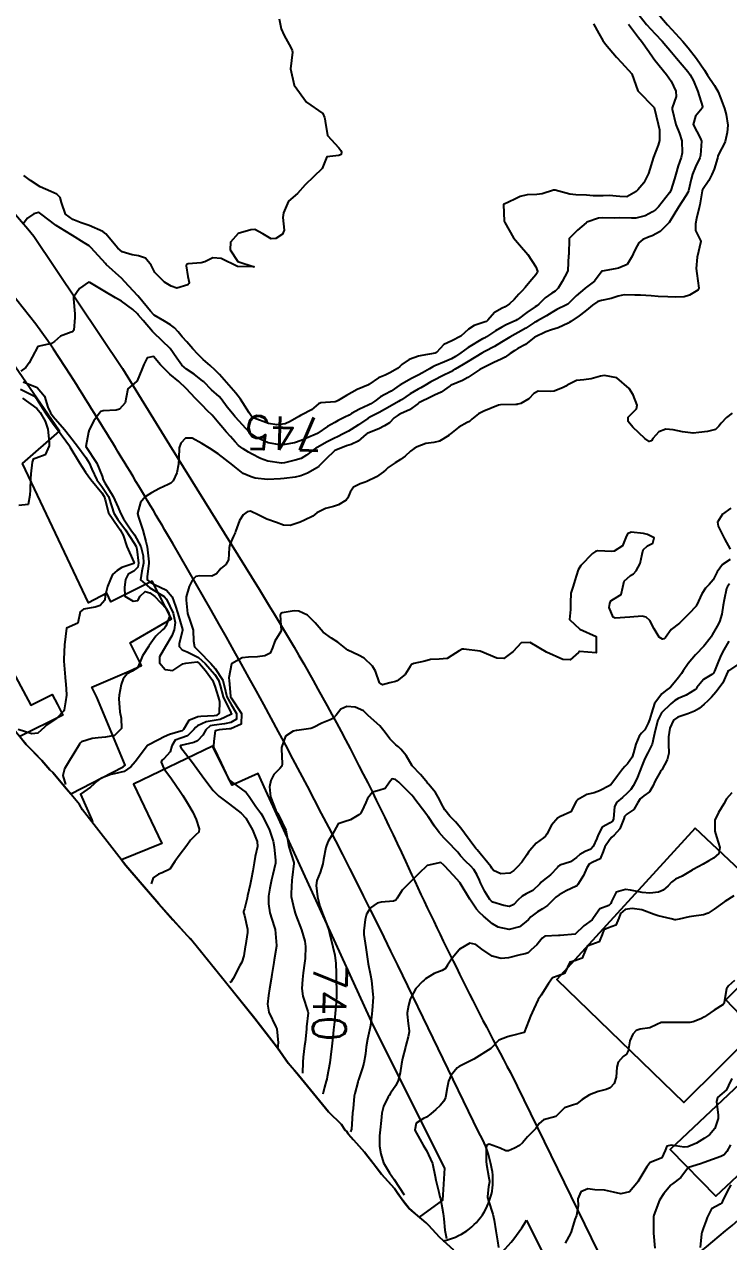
# Model space of a CAD drawing. Header units: metres. Extents: x 286371 to 293043, y 7462578 to 7466404.
# Drawn here: x 291645.5 to 291730.6, y 7462779.2 to 7462926.3 of the extents above; entities that cross this region are included whole.
import ezdxf
from ezdxf.enums import TextEntityAlignment as Align

# ---------------------------------------------------------------- set-up
doc = ezdxf.new("R2010")
doc.units = ezdxf.units.M
doc.header["$MEASUREMENT"] = 0
for name, color, linetype in [('Area', 45, 'Continuous'), ('Cotas', 45, 'Continuous'), ('Curvas de Nivel 1m', 11, 'Continuous'), ('Curvas de Nivel 5m', 15, 'Continuous'), ('Edificações', 30, 'Continuous'), ('Vias primárias', 230, 'Continuous')]:
    doc.layers.add(name, color=color, linetype=linetype)
doc.styles.add('Style-STANDARD', font='STANDARD.shx')

msp = doc.modelspace()

# ---------------------------------------------------------------- linework, layer by layer
at = {"layer": 'Area'}
msp.add_polyline3d([(291697.39, 7462778.21, 736.4), (291695.7, 7462779.72, 736.54), (291694.36, 7462781.2, 736.83), (291694.08, 7462781.5, 736.84), (291692, 7462783.21, 740.96), (291691.02, 7462784.5, 741), (291690.25, 7462785.63, 741.02), (291688.68, 7462787.39, 741.03), (291686.64, 7462790.04, 741.05), (291684.7, 7462792.19, 741.17), (291684.43, 7462792.57, 742.87), (291684.28, 7462792.71, 743.28), (291683.83, 7462793.36, 749.29), (291682.29, 7462794.9, 751.88), (291678.66, 7462799.34, 741), (291677.42, 7462800.8, 746.37), (291676.11, 7462802.62, 747.2), (291673.36, 7462806.19, 746.65), (291665.62, 7462815.82, 744.11), (291665.22, 7462816.19, 745.76), (291661.76, 7462820.05, 747.41), (291657.8, 7462824.67, 744.85), (291652.54, 7462831.41, 744.9), (291652.19, 7462832.04, 744.78), (291648.98, 7462835.9, 751.22), (291648.62, 7462836.21, 750.91), (291647.65, 7462837.34, 750.53), (291645.76, 7462839.3, 750.02), (291639.89, 7462846.38, 749.41)], dxfattribs=at)
at = {"layer": 'Curvas de Nivel 1m', "flags": 128}
for points, elevation in [([(291721.79, 7462927.88), (291723.23, 7462926.22), (291723.75, 7462925.66), (291725.06, 7462924.19), (291725.71, 7462923.45), (291726.72, 7462922.17), (291727.67, 7462920.74), (291728.06, 7462920.15), (291728.89, 7462918.89), (291729.32, 7462918.13), (291729.62, 7462917.41), (291730.09, 7462916.12), (291730.32, 7462915.39), (291730.51, 7462914.11), (291730.44, 7462913.23), (291730.17, 7462912.12), (291729.99, 7462911.67), (291729.53, 7462910.9), (291729.31, 7462910.34), (291729.26, 7462910.13), (291728.85, 7462908.77), (291728.58, 7462908.14), (291728.2, 7462907.42), (291727.46, 7462906.28), (291727.41, 7462906.19), (291727.41, 7462906.16), (291727.11, 7462904.48), (291727.04, 7462904.16), (291726.74, 7462902.83), (291726.6, 7462902.17), (291726.61, 7462901.39), (291727.2, 7462900.16), (291727.24, 7462900.03), (291726.79, 7462898.17), (291726.68, 7462896.8), (291726.75, 7462896.17), (291727.01, 7462894.43), (291726.87, 7462894.17), (291725.87, 7462893.57), (291725.25, 7462893.38), (291724.15, 7462893.31), (291723.25, 7462893.35), (291722.1, 7462893.4), (291721.26, 7462893.47), (291719.97, 7462893.56), (291719.26, 7462893.56), (291717.97, 7462893.59), (291717.26, 7462893.46), (291716.41, 7462893.17), (291715.25, 7462892.94), (291714.8, 7462892.8), (291714.15, 7462892.36), (291713.66, 7462891.94), (291713.23, 7462891.6), (291712.54, 7462891.07), (291711.54, 7462890.4), (291711.34, 7462890.28), (291711.21, 7462890.2), (291710.01, 7462889.62), (291709.2, 7462889.37), (291708.51, 7462889.13), (291707.18, 7462888.51), (291707.15, 7462888.5), (291707.11, 7462888.47), (291706.05, 7462887.6), (291705.16, 7462887.11), (291704.76, 7462886.9), (291704.2, 7462886.51), (291703.6, 7462886.07), (291703.14, 7462885.84), (291702.25, 7462885.42), (291701.13, 7462884.87), (291700.56, 7462884.57), (291699.11, 7462883.63), (291698.45, 7462883.26), (291697.1, 7462882.7), (291697.04, 7462882.68), (291696.96, 7462882.63), (291695.87, 7462881.86), (291695.08, 7462881.47), (291694.52, 7462881.21), (291693.44, 7462880.68), (291693.2, 7462880.54), (291693.06, 7462880.43), (291692.05, 7462879.7), (291691.04, 7462879.25), (291690.67, 7462879.08), (291690.21, 7462878.73), (291689.62, 7462878.14), (291689.02, 7462877.76), (291688.34, 7462877.43), (291687.01, 7462876.89), (291686.93, 7462876.85), (291686.84, 7462876.78), (291685.84, 7462875.94), (291684.99, 7462875.54), (291684.45, 7462875.35), (291683.14, 7462874.83), (291683.03, 7462874.78), (291682.97, 7462874.73), (291682.01, 7462873.8), (291681.08, 7462872.86), (291681.01, 7462872.79), (291680.94, 7462872.75), (291679.74, 7462872.08), (291678.93, 7462871.75), (291678.24, 7462871.59), (291676.92, 7462871.43), (291676.47, 7462871.38), (291674.92, 7462871.29), (291673.4, 7462871.47), (291672.92, 7462871.6), (291671.95, 7462872.02), (291670.94, 7462872.81), (291670.72, 7462873.03), (291668.96, 7462874.38), (291667.89, 7462875.07), (291666.98, 7462875.65), (291665.79, 7462876.31), (291664.99, 7462876.29), (291664.42, 7462875.69), (291664.23, 7462875.13), (291664.19, 7462873.89), (291664.16, 7462873.13), (291663.96, 7462872.1), (291663.5, 7462871.14), (291663.21, 7462870.84), (291662.91, 7462870.7), (291661.84, 7462870.22), (291660.89, 7462869.69), (291660.57, 7462869.5), (291660.11, 7462869.19), (291659.56, 7462868.51), (291659.21, 7462867.2), (291659.31, 7462866.73), (291659.83, 7462865.19), (291660.2, 7462863.79), (291660.35, 7462863.18), (291660.58, 7462861.37), (291660.57, 7462861.18), (291660.38, 7462859.53), (291660.38, 7462859.18), (291660.72, 7462858.89), (291661.27, 7462858.61), (291662.71, 7462857.93), (291663.39, 7462857.13), (291663.79, 7462856.01), (291664.07, 7462855.12), (291664.63, 7462853.16), (291664.65, 7462853.11), (291664.63, 7462853.06), (291664.24, 7462851.49), (291664.23, 7462851.12), (291664.6, 7462850.71), (291665.22, 7462850.48), (291666.58, 7462849.79), (291667.37, 7462849.07), (291668.55, 7462847.72), (291669, 7462847.05), (291669.17, 7462846.41), (291669.53, 7462845.04), (291670.49, 7462843.15), (291670.55, 7462843.02), (291670.55, 7462842.95), (291670.48, 7462842.9), (291669.2, 7462842.31), (291668.47, 7462842.19), (291667.5, 7462842.04), (291666.46, 7462841.52), (291666.21, 7462841.33), (291666.01, 7462841.09), (291665.23, 7462840.31), (291664.44, 7462840.03), (291663.76, 7462839.79), (291663.33, 7462839.13), (291663.16, 7462838.39), (291662.4, 7462837.54), (291662.16, 7462837.38), (291662.05, 7462837.15), (291662.38, 7462836.37), (291663.29, 7462835.13), (291664.34, 7462833.62), (291664.66, 7462833.11), (291665.23, 7462832.19), (291665.87, 7462831.09), (291666.29, 7462830.22), (291666.67, 7462829.08), (291666.62, 7462828.71), (291666.25, 7462828.39), (291665.61, 7462827.73), (291665.17, 7462827.1), (291664.22, 7462825.88), (291663.72, 7462825.13), (291663.12, 7462824.21), (291662.18, 7462823.77), (291661.72, 7462823.62), (291661.11, 7462823.17), (291660.86, 7462822.47)], 744), ([(291718.5, 7462926.29), (291719.73, 7462924.71), (291720.08, 7462924.27), (291720.95, 7462923.01), (291721.48, 7462922.25), (291721.69, 7462921.97), (291723.08, 7462920.22), (291723.65, 7462919.4), (291724.23, 7462918.21), (291724.25, 7462917.58), (291723.79, 7462916.21), (291723.78, 7462916.03), (291724.21, 7462914.2), (291724.65, 7462913.1), (291724.95, 7462912.19), (291724.97, 7462910.74), (291724.86, 7462910.19), (291724.52, 7462909.18), (291724.21, 7462908.2), (291724.05, 7462907.63), (291723.61, 7462906.21), (291723.45, 7462905.92), (291722.13, 7462904.24), (291721.78, 7462903.89), (291721.41, 7462903.62), (291720.53, 7462903.15), (291719.4, 7462902.86), (291718.85, 7462902.85), (291717.4, 7462902.9), (291716.84, 7462902.88), (291715.4, 7462902.91), (291714.88, 7462902.87), (291713.49, 7462902.37), (291713.44, 7462902.33), (291713.39, 7462902.29), (291712.34, 7462901.43), (291711.36, 7462900.4), (291711.28, 7462898.46), (291711.27, 7462898.41), (291711.19, 7462896.53), (291711.15, 7462896.41), (291710.5, 7462895.2), (291710.01, 7462894.42), (291709.64, 7462894.06), (291709.26, 7462893.82), (291708.46, 7462893.25), (291707.66, 7462892.46), (291707.44, 7462892.27), (291707.24, 7462892.15), (291706.22, 7462891.49), (291705.22, 7462890.7), (291705.1, 7462890.61), (291704.89, 7462890.5), (291703.75, 7462889.97), (291703.2, 7462889.7), (291702.46, 7462889.27), (291701.37, 7462888.55), (291701.26, 7462888.48), (291701.18, 7462888.43), (291700.89, 7462888.27), (291699.16, 7462887.24), (291698.27, 7462886.61), (291697.63, 7462886.14), (291697.14, 7462885.88), (291696.27, 7462885.51), (291695.13, 7462885.02), (291694.88, 7462884.9), (291694.47, 7462884.66), (291693.63, 7462884.17), (291693.11, 7462883.91), (291692.29, 7462883.51), (291691.1, 7462882.82), (291691.03, 7462882.78), (291690.94, 7462882.72), (291689.84, 7462881.98), (291689.08, 7462881.55), (291688.56, 7462881.27), (291687.88, 7462880.76), (291687.39, 7462880.44), (291687.06, 7462880.28), (291686.03, 7462879.81), (291685.04, 7462879.25), (291684.76, 7462879.08), (291684.24, 7462878.82), (291683.45, 7462878.41), (291683.02, 7462878.2), (291682.15, 7462877.71), (291681, 7462876.9), (291680.99, 7462876.88), (291680.95, 7462876.87), (291679.61, 7462876.27), (291678.99, 7462875.99), (291678.17, 7462875.73), (291676.98, 7462875.54), (291676.41, 7462875.5), (291674.99, 7462875.71), (291673.59, 7462876.38), (291673, 7462876.75), (291672.87, 7462876.85), (291672.73, 7462876.99), (291671.03, 7462878.82), (291670.94, 7462878.92), (291670.86, 7462879.02), (291670.05, 7462880.04), (291669.32, 7462881.04), (291669.07, 7462881.33), (291668.15, 7462882.13), (291667.2, 7462883.08), (291667.15, 7462883.14), (291667.1, 7462883.19), (291666.04, 7462884.03), (291665.12, 7462884.63), (291664.56, 7462885.12), (291663.97, 7462885.96), (291663.15, 7462887.11), (291663.13, 7462887.14), (291661.18, 7462889), (291661.01, 7462889.18), (291659.9, 7462890.5), (291659.3, 7462891.2), (291659.22, 7462891.3), (291658.62, 7462891.82), (291657.25, 7462892.83), (291656.55, 7462893.24), (291655.27, 7462894), (291653.46, 7462895.11), (291653.28, 7462895.15), (291652.19, 7462894.39), (291651.49, 7462893.32), (291651.46, 7462893.11), (291651.63, 7462891.32), (291651.65, 7462890.88), (291651.5, 7462889.32), (291651.36, 7462889.15), (291651.19, 7462889.1), (291649.9, 7462888.62), (291649.17, 7462887.98), (291648.82, 7462887.71), (291647.16, 7462887.38), (291646.46, 7462886.07), (291646.13, 7462885.4), (291645.7, 7462884.82), (291645.11, 7462884.38)], 746), ([(291714.26, 7462926.36), (291714.93, 7462925.16), (291715.39, 7462924.34), (291715.72, 7462923.88), (291717.07, 7462922.31), (291717.68, 7462921.69), (291718.89, 7462920.29), (291719.63, 7462918.27), (291721.6, 7462916.24), (291722.08, 7462914.24), (291722.26, 7462913.54), (291722.26, 7462912.23), (291722.09, 7462911.69), (291721.51, 7462910.24), (291720.91, 7462908.26), (291720.34, 7462907.14), (291719.64, 7462906.28), (291719.55, 7462906.19), (291719.45, 7462906.08), (291718.29, 7462905.45), (291717.44, 7462905.48), (291716.18, 7462905.6), (291715.44, 7462905.57), (291714.22, 7462905.58), (291713.44, 7462905.64), (291712.16, 7462905.68), (291711.44, 7462905.75), (291709.63, 7462906.25), (291709.45, 7462906.26), (291708.08, 7462905.82), (291707.44, 7462905.72), (291706.25, 7462905.67), (291705.44, 7462905.47), (291704.78, 7462905.15), (291703.42, 7462904.52), (291703.5, 7462902.52), (291703.55, 7462902.36), (291704.63, 7462900.51), (291705.35, 7462899.65), (291706.35, 7462898.48), (291707.31, 7462896.99), (291707.51, 7462896.46), (291707.48, 7462896.28), (291707.3, 7462896.03), (291706.57, 7462895.19), (291706.02, 7462894.48), (291705.66, 7462894.09), (291705.26, 7462893.68), (291704.69, 7462893.06), (291704.12, 7462892.51), (291703.6, 7462892.16), (291703.24, 7462891.99), (291702.31, 7462891.46), (291701.53, 7462890.55), (291701.36, 7462890.4), (291701.21, 7462890.35), (291699.87, 7462889.91), (291699.2, 7462889.46), (291698.24, 7462888.6), (291697.18, 7462888.04), (291696.2, 7462887.6), (291695.31, 7462886.65), (291695.22, 7462886.59), (291695.15, 7462886.57), (291693.54, 7462886.29), (291693.15, 7462886.2), (291692.03, 7462885.81), (291691.13, 7462885.18), (291690.9, 7462884.94), (291690.6, 7462884.72), (291689.67, 7462884.18), (291689.11, 7462883.9), (291688.3, 7462883.56), (291687.13, 7462882.77), (291687.11, 7462882.76), (291687.09, 7462882.75), (291685.72, 7462882.16), (291685.08, 7462881.82), (291684.43, 7462881.46), (291683.45, 7462880.83), (291683.19, 7462880.71), (291683.06, 7462880.68), (291681.36, 7462880.56), (291681.06, 7462880.42), (291680.21, 7462879.71), (291679.04, 7462879.11), (291678.89, 7462879.04), (291678.68, 7462878.9), (291677.65, 7462878.29), (291677.02, 7462878.04), (291676.04, 7462877.92), (291675.02, 7462878.06), (291673.3, 7462878.71), (291673.03, 7462878.89), (291672.94, 7462878.99), (291672.68, 7462879.35), (291671.64, 7462881.01), (291671.07, 7462881.74), (291669.96, 7462883.03), (291669.11, 7462883.98), (291668.58, 7462884.52), (291667.98, 7462885.06), (291667.13, 7462885.79), (291666.47, 7462886.42), (291665.88, 7462887.09), (291665.17, 7462887.91), (291664.59, 7462888.54), (291664.12, 7462889.13), (291663.68, 7462889.62), (291663.2, 7462889.99), (291662.48, 7462890.42), (291661.21, 7462891.13), (291661.16, 7462891.18), (291660.79, 7462891.62), (291659.49, 7462893.2), (291659.26, 7462893.47), (291657.64, 7462895.23), (291657.29, 7462895.58), (291655.43, 7462897.26), (291655.32, 7462897.38), (291653.6, 7462899.29), (291653.35, 7462899.51), (291652.77, 7462899.88), (291651.37, 7462900.76), (291650.44, 7462901.34), (291649.38, 7462902), (291647.52, 7462903.38), (291647.41, 7462903.48), (291647.25, 7462903.55), (291646.69, 7462903.4), (291645.93, 7462902.88), (291645.39, 7462902.17)], 747), ([(291676.3, 7462926.94), (291676.56, 7462925.75), (291676.92, 7462924.94), (291677.71, 7462923.49), (291677.9, 7462923.12), (291677.93, 7462922.92), (291677.67, 7462920.92), (291678.14, 7462918.92), (291679.61, 7462916.89), (291681.59, 7462915.52), (291681.77, 7462915.04), (291681.82, 7462914.86), (291681.86, 7462914.58), (291682.17, 7462912.86), (291683.53, 7462911.35), (291683.76, 7462911.06), (291683.83, 7462910.83), (291683.8, 7462910.55), (291683.52, 7462910.43), (291682.09, 7462910.28), (291681.49, 7462908.86), (291680.48, 7462907.88), (291679.46, 7462906.89), (291678.52, 7462905.84), (291677.43, 7462904.92), (291676.83, 7462903.52), (291676.77, 7462902.93), (291676.9, 7462901.4), (291676.71, 7462900.93), (291675.91, 7462900.4), (291675.36, 7462900.39), (291674.34, 7462900.97), (291673.38, 7462901.48), (291672.9, 7462901.47), (291671.37, 7462901.01), (291670.44, 7462899.95), (291670.39, 7462899.03), (291671.32, 7462897.64), (291673.3, 7462896.98), (291671.3, 7462897.01), (291669.32, 7462898), (291668.32, 7462898.06), (291667.32, 7462897.61), (291666.91, 7462897.49), (291665.32, 7462897.37), (291665.14, 7462897.28), (291665.09, 7462897.11), (291665.29, 7462895.82), (291665.43, 7462895.1), (291665.41, 7462894.96), (291665.27, 7462894.83), (291663.97, 7462894.42), (291663.27, 7462894.66), (291662.47, 7462895.15), (291661.3, 7462896.31), (291661, 7462896.86), (291660.87, 7462897.17), (291660.18, 7462898.04), (291659.33, 7462898.31), (291658.57, 7462898.44), (291657.34, 7462898.82), (291656.81, 7462899.24), (291655.37, 7462900.99), (291655.03, 7462901.27), (291653.38, 7462901.97), (291652.41, 7462902.29), (291651.39, 7462902.7), (291650.51, 7462903.34), (291650.04, 7462904.74), (291649.87, 7462905.35), (291649.44, 7462905.76), (291648.72, 7462906.09), (291647.45, 7462906.65), (291646.28, 7462907.4), (291645.47, 7462908.04)], 748), ([(291731.04, 7462879.33), (291730.35, 7462878.79), (291729.7, 7462878.12), (291729.42, 7462877.73), (291729.01, 7462877.32), (291728.05, 7462877.11), (291727.01, 7462876.96), (291726.3, 7462876.88), (291725.01, 7462877.05), (291723.91, 7462877.31), (291723.01, 7462877.37), (291722.19, 7462877.06), (291721.45, 7462876.25), (291721.27, 7462875.97), (291720.99, 7462875.87), (291720.48, 7462876.26), (291719.01, 7462877.63), (291718.45, 7462878.29), (291718.48, 7462878.84), (291719.04, 7462879.4), (291719.48, 7462879.84), (291719.54, 7462880.28), (291719.07, 7462881.54), (291718.59, 7462882.29), (291717.1, 7462883.56), (291715.59, 7462883.85), (291715.11, 7462883.77), (291714.01, 7462883.46), (291713.1, 7462883.34), (291712.23, 7462883.25), (291711.09, 7462882.68), (291710.92, 7462882.57), (291710.61, 7462882.41), (291709.54, 7462881.96), (291709.08, 7462881.93), (291707.58, 7462881.95), (291707.07, 7462881.69), (291706.48, 7462881.06), (291705.5, 7462880.49), (291705.16, 7462880.38), (291705.05, 7462880.36), (291704.9, 7462880.35), (291703.05, 7462880.33), (291702.79, 7462880.27), (291701.04, 7462879.55), (291700.39, 7462879.21), (291699.58, 7462878.59), (291699.29, 7462878.32), (291699.02, 7462878.17), (291698, 7462877.62), (291697, 7462876.8), (291696.9, 7462876.72), (291696.8, 7462876.63), (291695.69, 7462875.94), (291694.98, 7462875.78), (291694.02, 7462875.63), (291692.97, 7462875.23), (291692.63, 7462875.03), (291692.18, 7462874.7), (291691.53, 7462874.13), (291690.95, 7462873.7), (291690.34, 7462873.32), (291689.49, 7462872.74), (291689.2, 7462872.47), (291688.93, 7462872.22), (291688.05, 7462871.62), (291686.91, 7462871.06), (291686.7, 7462870.98), (291686.08, 7462870.79), (291685.3, 7462870.39), (291684.89, 7462869.78), (291684.61, 7462869.08), (291684.39, 7462868.81), (291683.46, 7462868.23), (291682.86, 7462868.05), (291681.9, 7462867.81), (291680.85, 7462867.26), (291680.64, 7462867.08), (291680.36, 7462866.87), (291679.36, 7462866.37), (291678.83, 7462866.16), (291677.64, 7462865.73), (291676.83, 7462865.76), (291676.01, 7462866.12), (291674.84, 7462866.5), (291673.85, 7462866.98), (291672.86, 7462867.47), (291672.45, 7462867.41), (291671.97, 7462867.01), (291671.53, 7462866.33), (291671.05, 7462865.02), (291670.99, 7462864.85), (291670.81, 7462864.45), (291670.36, 7462863.46), (291670.29, 7462863.03), (291670.21, 7462861.59), (291669.87, 7462861.04), (291669.26, 7462860.54), (291668.74, 7462859.91), (291668.19, 7462859.61), (291666.73, 7462859.65), (291666.26, 7462859.56), (291665.79, 7462859.1), (291665.45, 7462858.37), (291665.09, 7462857.11), (291665.08, 7462856.72), (291665.25, 7462855.11), (291665.57, 7462854.18), (291665.93, 7462853.09), (291665.96, 7462851.75), (291666.08, 7462851.09), (291666.6, 7462850.55), (291668.04, 7462849.06), (291668.57, 7462848.46), (291669.51, 7462847.04), (291669.82, 7462845.74), (291669.99, 7462845.03), (291670.5, 7462844.1), (291671.15, 7462843.01), (291671.15, 7462842.34), (291670.47, 7462841.96), (291669.73, 7462841.77), (291668.46, 7462841.62), (291667.99, 7462841.53), (291667.46, 7462841.07), (291667.1, 7462840.42), (291666.43, 7462839.74), (291665.99, 7462839.53), (291664.42, 7462839.17), (291664.38, 7462839.16), (291664.36, 7462839.12), (291664.42, 7462838.93), (291665.86, 7462837.09), (291666.38, 7462836.4), (291667.35, 7462835.07), (291668.34, 7462833.74), (291669.03, 7462833.04), (291670.31, 7462832.06), (291671.72, 7462831), (291672.29, 7462830.39), (291673.09, 7462828.98), (291673.66, 7462827.56), (291673.7, 7462826.97), (291673.43, 7462825.76), (291673.3, 7462824.98), (291673.14, 7462824.03), (291672.93, 7462822.98), (291672.8, 7462822.35), (291672.49, 7462820.99), (291672.43, 7462820.7), (291672.12, 7462819.42), (291672.02, 7462819.09), (291672.02, 7462819), (291672.11, 7462818.61), (291672.48, 7462816.99), (291672.49, 7462816.58), (291672.24, 7462814.99), (291672.22, 7462814.83), (291672.04, 7462813.75), (291671.81, 7462813), (291671.58, 7462812.57), (291670.75, 7462811.02), (291670.46, 7462810.56), (291670.35, 7462810.53)], 743), ([(291645.08, 7462882.2), (291646.69, 7462881.39), (291647.06, 7462881.01), (291648.1, 7462879.37), (291649.01, 7462878.04), (291649.54, 7462877.35), (291650.97, 7462875.35), (291650.99, 7462875.32), (291651.03, 7462875.26), (291652.21, 7462873.31), (291652.93, 7462872.2), (291653.57, 7462871.28), (291654.89, 7462869.68), (291655.18, 7462869.26), (291655.31, 7462868.83), (291655.71, 7462867.25), (291656.83, 7462865.6), (291657.11, 7462865.23), (291657.46, 7462864.58), (291657.93, 7462863.22), (291658.77, 7462861.33), (291658.79, 7462861.2), (291658.79, 7462861.17), (291658.76, 7462861.16), (291657.33, 7462860.65), (291656.75, 7462860.3), (291656.19, 7462859.8), (291655.93, 7462859.25), (291655.59, 7462858.38), (291655.3, 7462857.26), (291655.24, 7462856.7), (291654.68, 7462856.06), (291654.08, 7462855.87), (291652.68, 7462855.63), (291652.26, 7462855.3), (291651.99, 7462853.96), (291650.63, 7462853.32), (291650.39, 7462851.34), (291650.32, 7462849.6), (291650.32, 7462849.34), (291650.46, 7462847.43), (291650.46, 7462847.34), (291650.53, 7462846.56), (291650.61, 7462845.33), (291650.61, 7462845.24), (291650.5, 7462844.43), (291650.36, 7462843.46), (291650.29, 7462843.34), (291649.41, 7462842.41), (291648.46, 7462841.76), (291648.21, 7462841.61), (291647.98, 7462841.37), (291647.17, 7462840.65), (291646.44, 7462840.56), (291644.77, 7462841.1)], 747), ([(291645.39, 7462883.11), (291647.08, 7462882.42), (291647.95, 7462881.37), (291648.39, 7462880.02), (291648.7, 7462879.36), (291649.03, 7462878.91), (291650.37, 7462877.33), (291650.99, 7462876.56), (291651.95, 7462875.31), (291652.95, 7462873.96), (291653.37, 7462873.29), (291653.68, 7462872.54), (291654.31, 7462871.27), (291654.9, 7462870.46), (291655.69, 7462869.25), (291656.11, 7462868), (291656.34, 7462867.24), (291656.84, 7462866.46), (291657.74, 7462865.22), (291658.8, 7462863.62), (291659.03, 7462863.2), (291659.12, 7462862.87), (291659.34, 7462861.2), (291659.26, 7462860.69), (291658.75, 7462860.23), (291658.09, 7462859.86), (291657.74, 7462859.22), (291657.65, 7462858.29), (291657.67, 7462857.22), (291658.68, 7462856.6), (291659.23, 7462856.66), (291659.52, 7462857.19), (291660.12, 7462857.77), (291660.7, 7462857.59), (291661.31, 7462857.17), (291662.67, 7462855.72), (291663, 7462855.14), (291663.06, 7462854.74), (291662.64, 7462853.58), (291662.45, 7462853.33), (291662.22, 7462853.15), (291661.41, 7462852.38), (291660.61, 7462851.24), (291660.58, 7462851.2), (291660.56, 7462851.18), (291659.79, 7462849.99), (291659.48, 7462849.19), (291659.22, 7462848.54), (291658.56, 7462848.13), (291657.97, 7462847.8), (291657.46, 7462847.22), (291657.21, 7462846.55), (291656.99, 7462845.23), (291656.95, 7462844.78), (291657.06, 7462843.23), (291657.24, 7462842.46), (291657.25, 7462841.22), (291656.44, 7462840.36), (291655.34, 7462840.16), (291654.44, 7462840.1), (291653.72, 7462840), (291652.43, 7462839.61), (291652.27, 7462839.46), (291652.18, 7462839.31), (291651.51, 7462838.21), (291650.98, 7462837.33), (291650.76, 7462836.96), (291650.38, 7462836.33), (291650.18, 7462835.52), (291650.51, 7462834.44)], 746), ([(291645.33, 7462881.14), (291647.04, 7462879.86), (291647.43, 7462879.38), (291648.06, 7462878.33), (291648.39, 7462877.36), (291648.52, 7462875.82), (291648.52, 7462875.36), (291648.06, 7462874.27), (291646.95, 7462873.86), (291646.59, 7462873.74), (291646.48, 7462873.39), (291646.32, 7462871.99), (291646.27, 7462871.39), (291646.23, 7462870.06), (291646.2, 7462869.39), (291646, 7462868.27), (291644.87, 7462868.16)], 748), ([(291730.87, 7462867.83), (291729.86, 7462867.12), (291729.26, 7462866.13), (291729.32, 7462865.65), (291730.09, 7462864.12), (291730.79, 7462862.9)], 742), ([(291730.77, 7462861.65), (291729.85, 7462861.02), (291729.22, 7462860.13), (291729.07, 7462859.8), (291728.73, 7462859.18), (291728.23, 7462858.63), (291727.82, 7462858.15), (291727.38, 7462857.48), (291726.77, 7462856.16), (291726.75, 7462856.1), (291726.68, 7462855.99), (291725.78, 7462855.07), (291724.91, 7462854.19), (291724.79, 7462854.06), (291724.65, 7462853.95), (291723.66, 7462853.19), (291722.96, 7462852.22), (291722.79, 7462852.05), (291722.62, 7462852.01), (291722.22, 7462852.23), (291721.62, 7462853.26), (291721.1, 7462854.25), (291720.66, 7462854.65), (291720.14, 7462854.78), (291718.66, 7462854.68), (291716.88, 7462854.54), (291716.66, 7462854.65), (291716.18, 7462855.83), (291716.24, 7462856.32), (291716.39, 7462856.62), (291716.69, 7462856.84), (291717.61, 7462857.4), (291717.84, 7462858.3), (291718, 7462859.02), (291718.74, 7462859.7), (291719.12, 7462859.91), (291719.45, 7462860.27), (291719.9, 7462861.13), (291720.15, 7462862.26), (291720.27, 7462862.78), (291720.8, 7462863.29), (291721.43, 7462863.62), (291721.59, 7462864.24), (291720.82, 7462864.67), (291720.32, 7462864.76), (291718.82, 7462864.92), (291718.37, 7462864.74), (291718.18, 7462864.29), (291717.8, 7462863.3), (291716.79, 7462862.63), (291716.51, 7462862.59), (291714.79, 7462862.67), (291714.53, 7462862.61), (291714.14, 7462862.35), (291712.76, 7462860.89), (291712.42, 7462860.39), (291712.03, 7462859.1), (291711.84, 7462858.4), (291711.55, 7462857.56), (291711.5, 7462856.4), (291711.49, 7462855.59), (291711.39, 7462854.4), (291712.64, 7462853.21), (291714.62, 7462852.35), (291714.59, 7462850.35), (291712.6, 7462850.52), (291712.51, 7462850.47), (291712.45, 7462850.39), (291711.46, 7462849.52), (291710.58, 7462849.54), (291708.59, 7462850.44), (291706.62, 7462851.59), (291705.53, 7462851.58), (291704.59, 7462850.5), (291703.44, 7462849.67), (291702.59, 7462849.72), (291700.6, 7462850.56), (291698.61, 7462850.8), (291698.42, 7462850.78), (291698.04, 7462850.6), (291697.18, 7462850.03), (291696.59, 7462849.69), (291695.65, 7462849.58), (291694.59, 7462849.54), (291693.89, 7462849.36), (291692.58, 7462849.08), (291692.31, 7462848.96), (291692.13, 7462848.69), (291691.53, 7462847.73), (291690.55, 7462846.98), (291690.35, 7462846.91), (291689.66, 7462846.73), (291688.78, 7462846.5), (291688.54, 7462846.6), (291688.48, 7462846.68), (291688.45, 7462846.75), (291687.93, 7462848.13), (291687.59, 7462848.76), (291686.59, 7462849.7), (291685.89, 7462850.09), (291684.6, 7462850.68), (291684.4, 7462850.82), (291683.41, 7462851.63), (291682.62, 7462852.12), (291681.62, 7462852.86), (291680.65, 7462853.98), (291679.73, 7462854.89), (291678.67, 7462855.41), (291678.13, 7462855.45), (291676.67, 7462855.18), (291676.51, 7462855.1), (291676.44, 7462854.94), (291676.54, 7462853.03), (291676.52, 7462852.94), (291675.78, 7462851.78), (291675.5, 7462850.95), (291675.23, 7462850.32), (291674.59, 7462849.99), (291673.7, 7462849.87), (291672.59, 7462849.83), (291671.84, 7462849.75), (291670.57, 7462849.02), (291670.24, 7462847.34), (291670.29, 7462847.03), (291670.43, 7462845.11), (291670.45, 7462845.03), (291670.51, 7462844.92), (291671.75, 7462843.01), (291671.74, 7462841.73), (291670.46, 7462841.18), (291670.31, 7462841.17), (291669.06, 7462841.05), (291668.59, 7462840.92), (291668.43, 7462839.7), (291668.38, 7462839.1), (291668.38, 7462839.06), (291668.42, 7462838.9), (291669.31, 7462837.04), (291670.17, 7462835.22), (291670.29, 7462835.03), (291670.36, 7462834.94), (291670.67, 7462834.71), (291672.34, 7462833.48), (291672.69, 7462832.99), (291673.5, 7462831.79), (291674.09, 7462830.97), (291674.29, 7462830.66), (291675.13, 7462828.95), (291675.59, 7462827.6), (291675.72, 7462826.94), (291675.89, 7462825.26), (291675.87, 7462824.94), (291675.54, 7462823.58), (291675.4, 7462822.95), (291675.19, 7462821.92), (291675.04, 7462820.95), (291675.04, 7462820.04), (291675.2, 7462818.95), (291675.72, 7462817.31), (291675.82, 7462816.94), (291675.98, 7462815.01), (291675.98, 7462814.94), (291675.71, 7462813.26), (291675.65, 7462812.94), (291675.44, 7462811.5), (291675.35, 7462810.94), (291675.16, 7462809.76), (291675.03, 7462808.95), (291674.91, 7462807.92), (291675.05, 7462806.95), (291675.91, 7462805.19), (291675.99, 7462805.03), (291676.02, 7462804.94), (291676.18, 7462803.24), (291676.17, 7462802.94), (291676.14, 7462802.66)], 742), ([(291730.72, 7462858.68), (291730.47, 7462858.36), (291730.36, 7462858.11), (291730.07, 7462856.74), (291729.95, 7462856.12), (291729.78, 7462855.01), (291729.51, 7462854.12), (291729.22, 7462853.56), (291728.63, 7462852.52), (291728.48, 7462852.29), (291728.36, 7462852.14), (291727.6, 7462851.16), (291726.64, 7462850.16), (291726.62, 7462850.14), (291726.59, 7462850.12), (291725.71, 7462849.05), (291725.11, 7462848.19), (291724.9, 7462847.85), (291724.55, 7462847.39), (291724.03, 7462846.72), (291723.57, 7462846.21), (291722.99, 7462845.76), (291722.52, 7462845.39), (291721.64, 7462844.24), (291721.3, 7462843.06), (291721.05, 7462842.26), (291720.89, 7462841.84), (291720.46, 7462841.07), (291720.06, 7462840.66), (291719.79, 7462840.27), (291719.38, 7462839.33), (291719.12, 7462838.28), (291718.95, 7462837.74), (291718.39, 7462836.94), (291718.06, 7462836.63), (291717.77, 7462836.3), (291717.18, 7462835.5), (291716.36, 7462834.41), (291716.31, 7462834.36), (291716.25, 7462834.33), (291715.01, 7462833.68), (291714.34, 7462833.44), (291713.46, 7462833.25), (291712.33, 7462832.59), (291712.22, 7462832.49), (291712.18, 7462832.39), (291711.55, 7462831.15), (291710.3, 7462830.6), (291710.15, 7462830.56), (291709.97, 7462830.42), (291709.19, 7462829.52), (291708.65, 7462828.44), (291708.5, 7462828.2), (291708.26, 7462827.99), (291707.34, 7462827.36), (291706.57, 7462826.47), (291706.44, 7462826.27), (291706.23, 7462825.96), (291705.61, 7462825.08), (291705.11, 7462824.49), (291704.65, 7462824.05), (291704.19, 7462823.73), (291703.08, 7462823.64), (291702.2, 7462824.05), (291702, 7462824.34), (291701.89, 7462824.54), (291700.23, 7462826.54), (291700.08, 7462826.72), (291698.71, 7462828.59), (291698.27, 7462829.18), (291697.63, 7462829.95), (291696.91, 7462830.62), (291696.31, 7462831.38), (291695.89, 7462832.2), (291695.67, 7462832.64), (291695.19, 7462833.5), (291694.35, 7462834.49), (291694.28, 7462834.58), (291694.22, 7462834.66), (291693.37, 7462835.67), (291692.38, 7462836.69), (291691.65, 7462837.94), (291691.01, 7462838.71), (291690.71, 7462839.01), (291690.42, 7462839.23), (291689.66, 7462839.96), (291689.1, 7462840.74), (291688.46, 7462841.54), (291687.08, 7462842.78), (291686.78, 7462843.07), (291686.49, 7462843.33), (291685.49, 7462843.81), (291684.5, 7462843.89), (291683.75, 7462843.57), (291683.2, 7462842.83), (291682.86, 7462842.46), (291682.48, 7462842.27), (291681.47, 7462841.86), (291680.46, 7462841.32), (291680.13, 7462841.21), (291678.46, 7462840.99), (291678.38, 7462840.99), (291678.01, 7462840.91), (291677.07, 7462840.3), (291676.6, 7462838.93), (291676.6, 7462838.76), (291676.67, 7462836.93), (291676.64, 7462836.68), (291676.39, 7462836.4), (291675.67, 7462835.65), (291675.31, 7462834.95), (291675.13, 7462834.17), (291675.25, 7462832.95), (291675.93, 7462831.31), (291676.15, 7462830.94), (291676.29, 7462830.71), (291677.1, 7462828.92), (291677.31, 7462827.86), (291677.5, 7462826.92), (291678.09, 7462825.03), (291678.1, 7462824.91), (291677.89, 7462823.2), (291677.86, 7462822.91), (291677.76, 7462821.3), (291677.78, 7462820.91), (291678.12, 7462819.35), (291678.26, 7462818.9), (291678.34, 7462818.67), (291679.02, 7462816.89), (291679.43, 7462815.52), (291679.51, 7462814.88), (291679.46, 7462813.45), (291679.39, 7462812.88), (291679.2, 7462811.69), (291679.12, 7462810.89), (291679.07, 7462809.79), (291679.17, 7462808.89), (291679.78, 7462807.03), (291679.81, 7462806.88), (291679.63, 7462805.16), (291679.6, 7462804.88), (291679.44, 7462803.31), (291679.38, 7462802.88), (291679.23, 7462801.5), (291679.19, 7462800.89), (291679.13, 7462799.56)], 741), ([(291731.71, 7462848.95), (291730.57, 7462848.2), (291730.52, 7462848.15), (291730.5, 7462848.11), (291729.91, 7462846.74), (291729.47, 7462846.12), (291729.04, 7462845.61), (291728.52, 7462845), (291728.09, 7462844.56), (291727.66, 7462844.15), (291727.04, 7462843.62), (291726.49, 7462843.3), (291725.67, 7462842.99), (291724.48, 7462842.6), (291723.93, 7462842.21), (291723.49, 7462841.24), (291723.32, 7462840.22), (291723.33, 7462839.32), (291723.37, 7462838.22), (291723.17, 7462837.45), (291722.52, 7462836.23), (291722.47, 7462836.15), (291722.38, 7462836.03), (291721.72, 7462834.88), (291721.44, 7462834.25), (291721.03, 7462833.57), (291720.34, 7462833.08), (291719.9, 7462832.7), (291719.64, 7462832.27), (291719.15, 7462831.45), (291718.3, 7462830.85), (291718.02, 7462830.57), (291717.93, 7462830.3), (291717.48, 7462829.11), (291716.79, 7462828.32), (291716.51, 7462828.07), (291716.26, 7462827.82), (291715.65, 7462826.93), (291715.46, 7462826.34), (291715.08, 7462825.48), (291714.21, 7462825.05), (291713.74, 7462824.84), (291713.46, 7462824.37), (291713.09, 7462823.46), (291712.4, 7462822.38), (291712.3, 7462822.26), (291712.17, 7462822.17), (291710.97, 7462821.59), (291710.15, 7462821.12), (291709.74, 7462820.84), (291709.31, 7462820.43), (291708.72, 7462819.85), (291708.12, 7462819.45), (291707.5, 7462819.07), (291706.73, 7462818.47), (291706.41, 7462818.16), (291706.1, 7462817.84), (291705.33, 7462817.24), (291704.08, 7462816.94), (291702.77, 7462817.21), (291702.1, 7462817.61), (291700.98, 7462818.56), (291700.53, 7462818.97), (291700.13, 7462819.41), (291699.33, 7462820.59), (291698.17, 7462822.53), (291698.13, 7462822.61), (291697.35, 7462823.45), (291696.27, 7462824.63), (291696.24, 7462824.67), (291696.21, 7462824.7), (291695.84, 7462825.01), (291694.2, 7462824.66), (291693.19, 7462823.68), (291692.17, 7462822.69), (291691.18, 7462821.69), (291690.58, 7462820.72), (291690.4, 7462820.46), (291690.14, 7462820.35), (291688.65, 7462820.23), (291688.13, 7462820.12), (291687.34, 7462819.56), (291686.88, 7462818.77), (291686.72, 7462818.16), (291686.53, 7462816.78), (291686.54, 7462816.31), (291686.78, 7462814.77), (291686.9, 7462813.91), (291687.06, 7462812.77), (291687.34, 7462811.43), (291687.46, 7462810.76), (291687.64, 7462809.09), (291687.65, 7462808.76), (291687.54, 7462807.15), (291687.5, 7462806.76), (291687.34, 7462805.33), (291687.23, 7462804.76), (291686.98, 7462803.67), (291686.84, 7462802.77), (291686.73, 7462801.9), (291686.53, 7462800.77), (291686.38, 7462800.22), (291685.9, 7462798.78), (291685.87, 7462798.72), (291685.8, 7462798.49), (291685.44, 7462797.13), (291685.39, 7462796.79), (291685.24, 7462795.31), (291685.18, 7462794.79), (291685.08, 7462793.43), (291685.04, 7462792.81), (291684.94, 7462792.48)], 739), ([(291730.99, 7462833.45), (291730.33, 7462832.73), (291730.01, 7462832.11), (291729.36, 7462831.07), (291728.93, 7462830.13), (291728.94, 7462828.81), (291729.14, 7462828.13), (291729.53, 7462826.83), (291729.42, 7462826.13), (291728.79, 7462825.56), (291728.21, 7462825.23), (291727.52, 7462824.84), (291726.3, 7462824.17), (291726.23, 7462824.13), (291726.19, 7462824.11), (291724.98, 7462823.39), (291724.18, 7462823), (291723.71, 7462822.67), (291723.3, 7462822.22), (291722.7, 7462821.68), (291722.15, 7462821.46), (291721.08, 7462821.32), (291720.15, 7462821.42), (291718.75, 7462821.69), (291718.16, 7462821.75), (291717, 7462821.46), (291716.46, 7462820.32), (291716.36, 7462820.09), (291716.13, 7462819.83), (291715.03, 7462819.43), (291714.29, 7462818.35), (291714.21, 7462818.24), (291714.1, 7462818.12), (291713.1, 7462817.36), (291712.07, 7462816.38), (291710.27, 7462816.21), (291710.07, 7462816.2), (291708.39, 7462816.12), (291708.07, 7462815.87), (291707.42, 7462815.09), (291706.76, 7462814.46), (291706.37, 7462814.13), (291706.04, 7462813.99), (291705.42, 7462813.87), (291704.03, 7462813.51), (291703.13, 7462813.42), (291702.03, 7462813.72), (291700.8, 7462814.56), (291700.06, 7462815.13), (291699.36, 7462815.29), (291698.19, 7462814.6), (291698.11, 7462814.54), (291698.05, 7462814.48), (291697.19, 7462813.46), (291696.65, 7462812.62), (291696.41, 7462812.24), (291696.01, 7462812), (291695.05, 7462811.6), (291693.99, 7462810.96), (291693.82, 7462810.83), (291693.63, 7462810.67), (291692.83, 7462809.82), (291692.2, 7462808.69), (291692.13, 7462808.51), (291691.94, 7462807.74), (291691.77, 7462806.85), (291691.77, 7462806.7), (291691.91, 7462805.57), (291692.02, 7462804.69), (291692.02, 7462804.57), (291691.88, 7462803.95), (291691.63, 7462802.94), (291691.56, 7462802.7), (291691.19, 7462801.36), (291691.08, 7462800.71), (291690.91, 7462799.62), (291690.69, 7462798.71), (291690.41, 7462798.1), (291689.78, 7462797.16), (291689.6, 7462796.9), (291689.48, 7462796.73), (291688.92, 7462795.57), (291688.73, 7462794.74), (291688.63, 7462793.84), (291688.52, 7462792.74), (291688.45, 7462792), (291688.44, 7462790.74), (291688.58, 7462789.83), (291688.93, 7462788.74), (291689.64, 7462787.52), (291690.22, 7462786.72), (291691.43, 7462784.86)], 738), ([(291731.22, 7462821.02), (291730.14, 7462820.31), (291730.02, 7462820.23), (291729.86, 7462820.12), (291728.85, 7462819.41), (291728.12, 7462818.92), (291727.56, 7462818.7), (291726.11, 7462818.51), (291725.82, 7462818.47), (291724.63, 7462818.2), (291724.2, 7462818.11), (291724.1, 7462818.11), (291723.65, 7462818.21), (291722.11, 7462818.58), (291721.59, 7462818.76), (291720.12, 7462819.29), (291718.94, 7462819.46), (291718.12, 7462819.33), (291717.55, 7462818.87), (291717.32, 7462818.31), (291716.96, 7462817.44), (291716.09, 7462817.12), (291715.54, 7462816.88), (291715.32, 7462816.34), (291714.98, 7462815.43), (291714.06, 7462815.12), (291713.5, 7462814.91), (291713.28, 7462814.37), (291712.93, 7462813.47), (291712.03, 7462813.15), (291711.44, 7462812.98), (291711.14, 7462812.4), (291710.77, 7462811.63), (291710, 7462811.35), (291709.32, 7462811.1), (291708.85, 7462810.43), (291707.96, 7462809.01), (291707.59, 7462808.46), (291707.07, 7462807.33), (291706.68, 7462806.47), (291706.45, 7462805.94), (291705.89, 7462804.48), (291704.32, 7462804.07), (291703.89, 7462803.98), (291702.86, 7462803.55), (291701.86, 7462802.54), (291699.84, 7462801.27), (291698.46, 7462800.59), (291698.04, 7462800.39), (291697.83, 7462800.22), (291697.09, 7462799.34), (291696.78, 7462798.62), (291696.62, 7462797.8), (291696.42, 7462796.62), (291696.21, 7462796.19), (291695.76, 7462795.68), (291695.22, 7462795.17), (291694.63, 7462794.65), (291694.12, 7462794.28), (291693.74, 7462794.12), (291692.86, 7462793.54), (291692.68, 7462792.68), (291693.69, 7462790.87), (291693.83, 7462790.66), (291694.11, 7462790.22), (291694.84, 7462788.65), (291695.16, 7462787.11), (291695.25, 7462786.64), (291695.6, 7462785.19), (291695.73, 7462784.63), (291695.78, 7462784.45), (291696.13, 7462782.63), (291696.21, 7462781.97), (291696.34, 7462780.62), (291696.51, 7462779.62)], 737), ([(291731.31, 7462810.78), (291730.58, 7462810.11), (291730.33, 7462809.76), (291730.07, 7462808.11), (291730.05, 7462808.02), (291729.95, 7462807.86), (291728.87, 7462807.2), (291727.93, 7462806.55), (291727.69, 7462806.38), (291727.25, 7462806.15), (291726.32, 7462805.76), (291725.92, 7462805.7), (291724.42, 7462805.7), (291723.92, 7462805.7), (291722.44, 7462805.7), (291721.91, 7462805.46), (291721.1, 7462805.05), (291719.9, 7462804.9), (291719.44, 7462804.73), (291719.01, 7462804.28), (291718.68, 7462803.48), (291718.47, 7462802.29), (291718.26, 7462801.89), (291717.85, 7462801.59), (291717.24, 7462800.91), (291717.08, 7462800.31), (291717.02, 7462799.1), (291716.77, 7462798.31), (291716.3, 7462797.81), (291715.79, 7462797.61), (291714.83, 7462797.38), (291713.78, 7462796.96), (291712.91, 7462796.38), (291712.28, 7462795.87), (291711.76, 7462795.7), (291710.79, 7462795.38), (291709.83, 7462794.42), (291709.79, 7462794.38), (291709.74, 7462794.36), (291708.24, 7462793.94), (291707.73, 7462793.5), (291707.3, 7462792.88), (291706.87, 7462792.47), (291706.29, 7462791.89), (291705.69, 7462791.17), (291705.34, 7462790.84), (291704.74, 7462790.5), (291704, 7462790.19), (291703.68, 7462790.21), (291702.99, 7462790.52), (291701.69, 7462790.99), (291701.38, 7462790.86), (291701.31, 7462790.55), (291701.32, 7462788.89), (291701.35, 7462788.55), (291701.63, 7462786.94), (291701.71, 7462786.54), (291701.71, 7462786.45), (291701.61, 7462785.84), (291701.48, 7462784.66), (291701.49, 7462784.55), (291701.59, 7462784.16), (291702.11, 7462782.54), (291702.28, 7462781.8), (291702.5, 7462780.53), (291702.69, 7462779.34), (291702.81, 7462778.52)], 736), ([(291730.84, 7462790.94), (291730.39, 7462790.1), (291730.05, 7462789.72), (291729.66, 7462789.5), (291728.64, 7462789.14), (291727.65, 7462788.78), (291727.19, 7462788.61), (291725.75, 7462788.17), (291725.69, 7462788.13), (291725.64, 7462788.06), (291724.82, 7462786.99), (291723.84, 7462786.2), (291723.7, 7462786.12), (291723.61, 7462786.05), (291722.77, 7462785.05), (291722.27, 7462784.22), (291721.56, 7462782.41), (291721.53, 7462782.24), (291721.52, 7462780.24), (291721.69, 7462778.43)], 734), ([(291730.88, 7462786.1), (291730.41, 7462785.3), (291729.87, 7462784.11), (291729.78, 7462783.91), (291729.58, 7462783.75), (291728.53, 7462783.17), (291727.99, 7462782.14), (291727.9, 7462781.78), (291727.53, 7462780.8), (291727.35, 7462780.33), (291727.31, 7462780.15), (291727.15, 7462778.5)], 733)]:
    msp.add_lwpolyline(points, dxfattribs=dict(at, elevation=elevation))
at = {"layer": 'Curvas de Nivel 5m', "flags": 128}
for points, elevation in [([(291719.78, 7462927.4), (291720.69, 7462926.26), (291721.74, 7462925.14), (291722.58, 7462924.23), (291723.7, 7462922.91), (291724.3, 7462922.21), (291725.67, 7462920.6), (291725.96, 7462920.18), (291726.35, 7462919.47), (291726.9, 7462918.17), (291727.43, 7462916.34), (291727.4, 7462916.16), (291726.58, 7462915.18), (291726.33, 7462914.17), (291727.2, 7462912.51), (291727.31, 7462912.16), (291727.21, 7462910.47), (291727.11, 7462910.16), (291726.6, 7462909.07), (291726.25, 7462908.17), (291726.08, 7462907.57), (291725.76, 7462906.18), (291725.68, 7462905.95), (291725.44, 7462905.56), (291724.56, 7462904.2), (291723.4, 7462902.34), (291723.34, 7462902.28), (291723.29, 7462902.23), (291722.35, 7462901.27), (291721.37, 7462900.73), (291721.02, 7462900.6), (291720.22, 7462900.27), (291719.75, 7462899.89), (291719.35, 7462899.16), (291719.07, 7462898.56), (291718.96, 7462898.29), (291718.33, 7462897.29), (291717.31, 7462896.83), (291716.89, 7462896.74), (291715.31, 7462896.45), (291715.24, 7462896.41), (291715.2, 7462896.35), (291714.38, 7462895.27), (291713.27, 7462894.41), (291713.26, 7462894.39), (291713.24, 7462894.38), (291712.17, 7462893.48), (291711.25, 7462892.56), (291711.16, 7462892.49), (291711.02, 7462892.41), (291709.84, 7462891.83), (291709.23, 7462891.47), (291708.6, 7462891.07), (291707.53, 7462890.46), (291707.32, 7462890.35), (291707.21, 7462890.29), (291706.12, 7462889.56), (291705.19, 7462889.04), (291704.83, 7462888.86), (291704.18, 7462888.51), (291703.55, 7462888.14), (291703.17, 7462887.9), (291702.33, 7462887.38), (291701.16, 7462886.75), (291700.81, 7462886.56), (291699.14, 7462885.55), (291698.55, 7462885.19), (291697.58, 7462884.62), (291697.29, 7462884.45), (291697.12, 7462884.36), (291695.97, 7462883.78), (291695.1, 7462883.35), (291694.65, 7462883.11), (291693.92, 7462882.67), (291693.41, 7462882.36), (291693.09, 7462882.19), (291692.12, 7462881.65), (291691.07, 7462880.92), (291690.94, 7462880.84), (291690.74, 7462880.72), (291689.67, 7462880.12), (291689.05, 7462879.76), (291688.4, 7462879.4), (291687.2, 7462878.77), (291687.09, 7462878.71), (291687.03, 7462878.68), (291685.89, 7462877.92), (291685.01, 7462877.35), (291684.67, 7462877.15), (291684.06, 7462876.82), (291683.36, 7462876.47), (291683, 7462876.31), (291682.02, 7462875.81), (291680.98, 7462875.21), (291680.76, 7462875.08), (291680.45, 7462874.87), (291679.62, 7462874.23), (291678.96, 7462873.85), (291678.24, 7462873.62), (291676.95, 7462873.31), (291676.6, 7462873.28), (291674.95, 7462873.53), (291674.07, 7462873.85), (291672.97, 7462874.4), (291672.59, 7462874.61), (291671.96, 7462875), (291671.39, 7462875.42), (291670.99, 7462875.84), (291670.45, 7462876.48), (291669.93, 7462877.04), (291669.49, 7462877.52), (291669.02, 7462878.12), (291668.21, 7462879.07), (291667.62, 7462879.65), (291667.05, 7462880.22), (291666.21, 7462881.1), (291665.08, 7462882.27), (291664.19, 7462883.13), (291663.11, 7462884.03), (291661.99, 7462885.16), (291661.14, 7462886.15), (291660.35, 7462885.98), (291659.96, 7462885.19), (291659.73, 7462884.58), (291659.17, 7462883.2), (291659.14, 7462883.15), (291659.09, 7462883.12), (291658.04, 7462882.26), (291657.82, 7462881.22), (291657.73, 7462880.55), (291657.04, 7462879.8), (291656.61, 7462879.67), (291655.04, 7462879.6), (291654.78, 7462879.53), (291654.57, 7462879.27), (291653.93, 7462878.37), (291653.36, 7462877.29), (291653.28, 7462877.01), (291652.97, 7462875.29), (291654.28, 7462873.27), (291654.92, 7462871.68), (291655.04, 7462871.26), (291655.26, 7462870.91), (291656.25, 7462869.24), (291656.86, 7462867.9), (291657.13, 7462867.23), (291657.52, 7462866.55), (291658.39, 7462865.21), (291658.82, 7462864.61), (291659.61, 7462863.19), (291659.87, 7462862.09), (291659.93, 7462861.19), (291659.73, 7462860.21), (291659.56, 7462859.19), (291660.71, 7462858.2), (291662.42, 7462857.15), (291662.69, 7462856.84), (291663.5, 7462855.13), (291663.75, 7462854.03), (291663.63, 7462853.13), (291663.35, 7462852.41), (291662.6, 7462851.14), (291661.86, 7462849.88), (291661.84, 7462849.16), (291662.56, 7462848.36), (291663.46, 7462848.24), (291664.57, 7462848.96), (291664.67, 7462849.02), (291665.06, 7462849.11), (291666.41, 7462849.26), (291666.58, 7462849.19), (291666.69, 7462849.08), (291667.41, 7462848.22), (291668.25, 7462847.06), (291668.53, 7462846.35), (291668.93, 7462845.05), (291669.09, 7462844.46), (291669.08, 7462843.05), (291668.74, 7462842.79), (291668.48, 7462842.74), (291666.87, 7462842.68), (291666.48, 7462842.62), (291665.4, 7462842.17), (291664.75, 7462841.11), (291664.61, 7462840.95), (291664.45, 7462840.89), (291663.07, 7462840.51), (291662.44, 7462840.19), (291661.75, 7462839.84), (291660.42, 7462839.17), (291658.91, 7462837.2), (291658.38, 7462836.57), (291657.58, 7462836.02), (291656.37, 7462835.72), (291655.98, 7462835.65), (291654.94, 7462835.27), (291654.58, 7462835.05), (291654.36, 7462834.88), (291653.51, 7462834.13), (291652.33, 7462833.3), (291653.68, 7462830.2), (291653.78, 7462829.94)], 745), ([(291730.62, 7462851.78), (291730.01, 7462850.71), (291729.71, 7462850.12), (291729.36, 7462849.35), (291728.9, 7462848.13), (291728.79, 7462847.9), (291728.56, 7462847.74), (291727.55, 7462847.15), (291726.78, 7462846.16), (291726.68, 7462846.02), (291726.53, 7462845.9), (291725.46, 7462845.24), (291724.51, 7462844.82), (291724.11, 7462844.6), (291723.63, 7462844.21), (291722.49, 7462843.09), (291722.05, 7462842.24), (291721.72, 7462840.98), (291721.58, 7462840.25), (291721.37, 7462839.31), (291720.83, 7462838.26), (291720.67, 7462838), (291720.4, 7462837.39), (291720.09, 7462836.57), (291719.97, 7462836.27), (291719.52, 7462835.13), (291719.08, 7462834.28), (291718.77, 7462833.86), (291718.34, 7462833.39), (291717.77, 7462832.87), (291717.09, 7462832.31), (291716.82, 7462831.81), (291716.68, 7462830.32), (291716.59, 7462830.02), (291716.29, 7462829.81), (291715.33, 7462829.28), (291714.83, 7462828.35), (291714.69, 7462827.92), (291714.24, 7462826.98), (291713.96, 7462826.63), (291713.29, 7462826.37), (291712.62, 7462825.98), (291712.22, 7462825.63), (291711.52, 7462825.09), (291710.21, 7462824.69), (291710.05, 7462824.57), (291709.93, 7462824.42), (291709.1, 7462823.52), (291708.18, 7462822.84), (291707.96, 7462822.66), (291707.79, 7462822.45), (291706.97, 7462821.65), (291706.16, 7462821.24), (291705.65, 7462820.98), (291705.15, 7462820.49), (291704.67, 7462819.96), (291704.13, 7462819.71), (291703.43, 7462819.82), (291702.14, 7462820.22), (291701.94, 7462820.34), (291701.77, 7462820.54), (291701.14, 7462821.54), (291700.65, 7462822.56), (291700.51, 7462822.9), (291700.19, 7462823.56), (291699.81, 7462824.18), (291699.45, 7462824.58), (291698.81, 7462825.19), (291698.22, 7462825.85), (291697.88, 7462826.26), (291697.58, 7462826.61), (291696.92, 7462827.3), (291696.25, 7462827.96), (291695.64, 7462828.64), (291695.06, 7462829.43), (291694.29, 7462830.58), (291694.23, 7462830.67), (291694.01, 7462830.96), (291692.71, 7462832.69), (291692.55, 7462832.91), (291692.33, 7462833.16), (291690.76, 7462834.72), (291690.36, 7462835.07), (291689.96, 7462835.13), (291689.65, 7462834.74), (291689.11, 7462833.97), (291688.34, 7462833.73), (291687.58, 7462833.52), (291687, 7462832.77), (291686.8, 7462832.29), (291686.3, 7462831.24), (291686.12, 7462830.96), (291685.92, 7462830.79), (291684.91, 7462830.18), (291684.28, 7462830), (291683.42, 7462829.69), (291682.96, 7462828.83), (291682.72, 7462828.37), (291682.25, 7462827.6), (291682.02, 7462827.07), (291681.96, 7462826.85), (291681.67, 7462825.39), (291681.57, 7462824.85), (291681.25, 7462823.8), (291680.88, 7462822.86), (291680.79, 7462822.24), (291680.95, 7462820.86), (291681.23, 7462819.75), (291681.56, 7462818.85), (291682.09, 7462817.53), (291682.33, 7462816.84), (291682.41, 7462816.51), (291682.79, 7462814.83), (291683.02, 7462813.85), (291683.16, 7462812.83), (291683.19, 7462811.64), (291683.19, 7462810.83), (291683.22, 7462809.58), (291683.24, 7462808.83), (291683.17, 7462807.6), (291683.09, 7462806.83), (291682.98, 7462805.76), (291682.89, 7462804.83), (291682.81, 7462803.91), (291682.68, 7462802.83), (291682.52, 7462801.51), (291682.42, 7462800.84), (291682.11, 7462799.14), (291682.06, 7462798.84), (291682.01, 7462798.63), (291681.79, 7462797.87), (291681.57, 7462797.05)], 740), ([(291730.97, 7462798.94), (291730.57, 7462798.1), (291730.34, 7462797.56), (291729.78, 7462797.1), (291729.26, 7462796.64), (291729.15, 7462796.12), (291729.33, 7462794.53), (291729.33, 7462794.12), (291728.93, 7462792.91), (291728.27, 7462792.14), (291727.94, 7462791.9), (291727.7, 7462791.74), (291726.73, 7462791.12), (291725.68, 7462790.66), (291725.23, 7462790.64), (291723.68, 7462790.87), (291723.14, 7462790.75), (291722.93, 7462790.22), (291722.52, 7462789.36), (291721.66, 7462788.99), (291721.11, 7462788.78), (291720.73, 7462788.25), (291719.62, 7462786.44), (291719.5, 7462786.28), (291718.63, 7462785.25), (291717.59, 7462784.99), (291716.69, 7462785.22), (291715.6, 7462785.43), (291714.46, 7462785.5), (291713.6, 7462785.59), (291712.74, 7462785.24), (291712.39, 7462784.38), (291712.41, 7462783.54), (291712.21, 7462782.38), (291712.02, 7462781.92), (291711.59, 7462780.39), (291711.58, 7462780.34), (291711.52, 7462780.21), (291710.87, 7462779.03)], 735)]:
    msp.add_lwpolyline(points, dxfattribs=dict(at, elevation=elevation))
at = {"layer": 'Edificações', "elevation": 746.89}
msp.add_lwpolyline([(291642.64, 7462850.89), (291646.31, 7462844.05), (291648.91, 7462845.32), (291649.55, 7462844.12), (291650.18, 7462842.81), (291644.98, 7462840.25), (291645.76, 7462839.3), (291646.71, 7462838.32), (291647.65, 7462837.34), (291648.14, 7462836.77), (291648.62, 7462836.21), (291648.98, 7462835.9), (291650.58, 7462833.97), (291651.14, 7462833.31), (291657.48, 7462836.6), (291657.7, 7462836.8), (291654.3, 7462844.99), (291653.7, 7462846.2), (291658.21, 7462848.15), (291659.67, 7462848.82), (291658.3, 7462851.57), (291663.32, 7462854.48), (291660.97, 7462859.03), (291656, 7462856.53), (291655.48, 7462857.57), (291653.3, 7462856.38), (291645.32, 7462873.21), (291649.77, 7462877.13), (291644.39, 7462884.99)], dxfattribs=at)
at = {"layer": 'Edificações', "elevation": 738.44}
msp.add_lwpolyline([(291693.27, 7462782.17), (291696.07, 7462784.23), (291696.33, 7462788.12), (291687.7, 7462805.3), (291674.72, 7462833.74), (291673.76, 7462835.76), (291670.63, 7462834.37), (291668.26, 7462839.09), (291658.71, 7462834.49), (291662.15, 7462827.32), (291657.27, 7462825.35), (291657.8, 7462824.67), (291659.78, 7462822.36), (291661.76, 7462820.05), (291663.49, 7462818.12), (291665.22, 7462816.19), (291666.11, 7462815.21), (291669.49, 7462811), (291673.36, 7462806.19), (291674.73, 7462804.4), (291676.11, 7462802.62), (291676.76, 7462801.71), (291677.42, 7462800.8), (291678.04, 7462800.07), (291678.66, 7462799.34), (291680.48, 7462797.12), (291682.29, 7462794.9), (291683.83, 7462793.36), (291684.05, 7462793.04), (291684.28, 7462792.71), (291684.35, 7462792.64), (291684.43, 7462792.57), (291684.56, 7462792.38), (291684.7, 7462792.19), (291685.26, 7462791.57), (291685.67, 7462791.12), (291686.64, 7462790.04), (291687.66, 7462788.72), (291688.68, 7462787.39), (291689.46, 7462786.51), (291690.25, 7462785.63), (291690.63, 7462785.06), (291691.51, 7462783.86), (291692, 7462783.21), (291693.04, 7462782.36), (291693.27, 7462782.17)], close=True, dxfattribs=at)
at = {"layer": 'Edificações'}
for points in [[(291726.56, 7462829.18), (291709.84, 7462810.88), (291725.17, 7462796.02), (291733.88, 7462804.67), (291730.25, 7462808.45), (291732.26, 7462810.46), (291737.32, 7462804.96), (291744.27, 7462812.49)], [(291732.63, 7462798.93), (291723.52, 7462790.37), (291729.06, 7462784.7), (291738.17, 7462793.26)]]:
    msp.add_lwpolyline(points, close=True, dxfattribs=at)
at = {"layer": 'Vias primárias', "elevation": 736.5}
msp.add_lwpolyline([(291696.14, 7462779.32, 0.442432), (291701.82, 7462788.8, 0.085189), (291700.38, 7462792.49), (291690.63, 7462812.64, 0.02015), (291662.52, 7462865.17, 0.007848), (291651.1, 7462883.92, 0.100533), (291623.95, 7462912.3, 0.111), (291618.2, 7462914.64, 0.11358), (291616.17, 7462914.51), (291605.34, 7462909.44), (291592.57, 7462904.02)], format="xyb", dxfattribs=at)
at = {"layer": 'Vias primárias'}
for points in [[(291634.13, 7462914.12, -0.027787), (291646.69, 7462900.7), (291657.41, 7462884.71), (291663.08, 7462875.5), (291673.9, 7462858.04, -0.030824), (291691.56, 7462825.19, 0.014474), (291704.24, 7462799.64), (291714.8, 7462778.04, 0.495246), (291724.79, 7462776.05, 0.027767), (291748.78, 7462797.61), (291773.83, 7462827.05, -0.152865), (291808.02, 7462851.07, -0.046016), (291832.16, 7462858.55, -0.136921), (291854.97, 7462859.74, -0.049016), (291877.85, 7462852.31), (291939.76, 7462819.93), (291979.72, 7462801.33)], [(291706.18, 7462781.82), (291711.15, 7462771.85), (291700.34, 7462775.5, 0.108928), (291706.18, 7462781.82, 0.197948)]]:
    msp.add_lwpolyline(points, format="xyb", dxfattribs=at)

# ---------------------------------------------------------------- texts
at = {"layer": 'Cotas', "style": 'Style-STANDARD'}
for s, rotation, p in [('745', 178.2946, (291676.83, 7462876.88, 745)), ('740', 269.1912, (291682.41, 7462808.09, 740))]:
    msp.add_text(s, height=4, rotation=rotation, dxfattribs=at).set_placement(p, align=Align.MIDDLE_CENTER)

doc.saveas('drawing.dxf')
